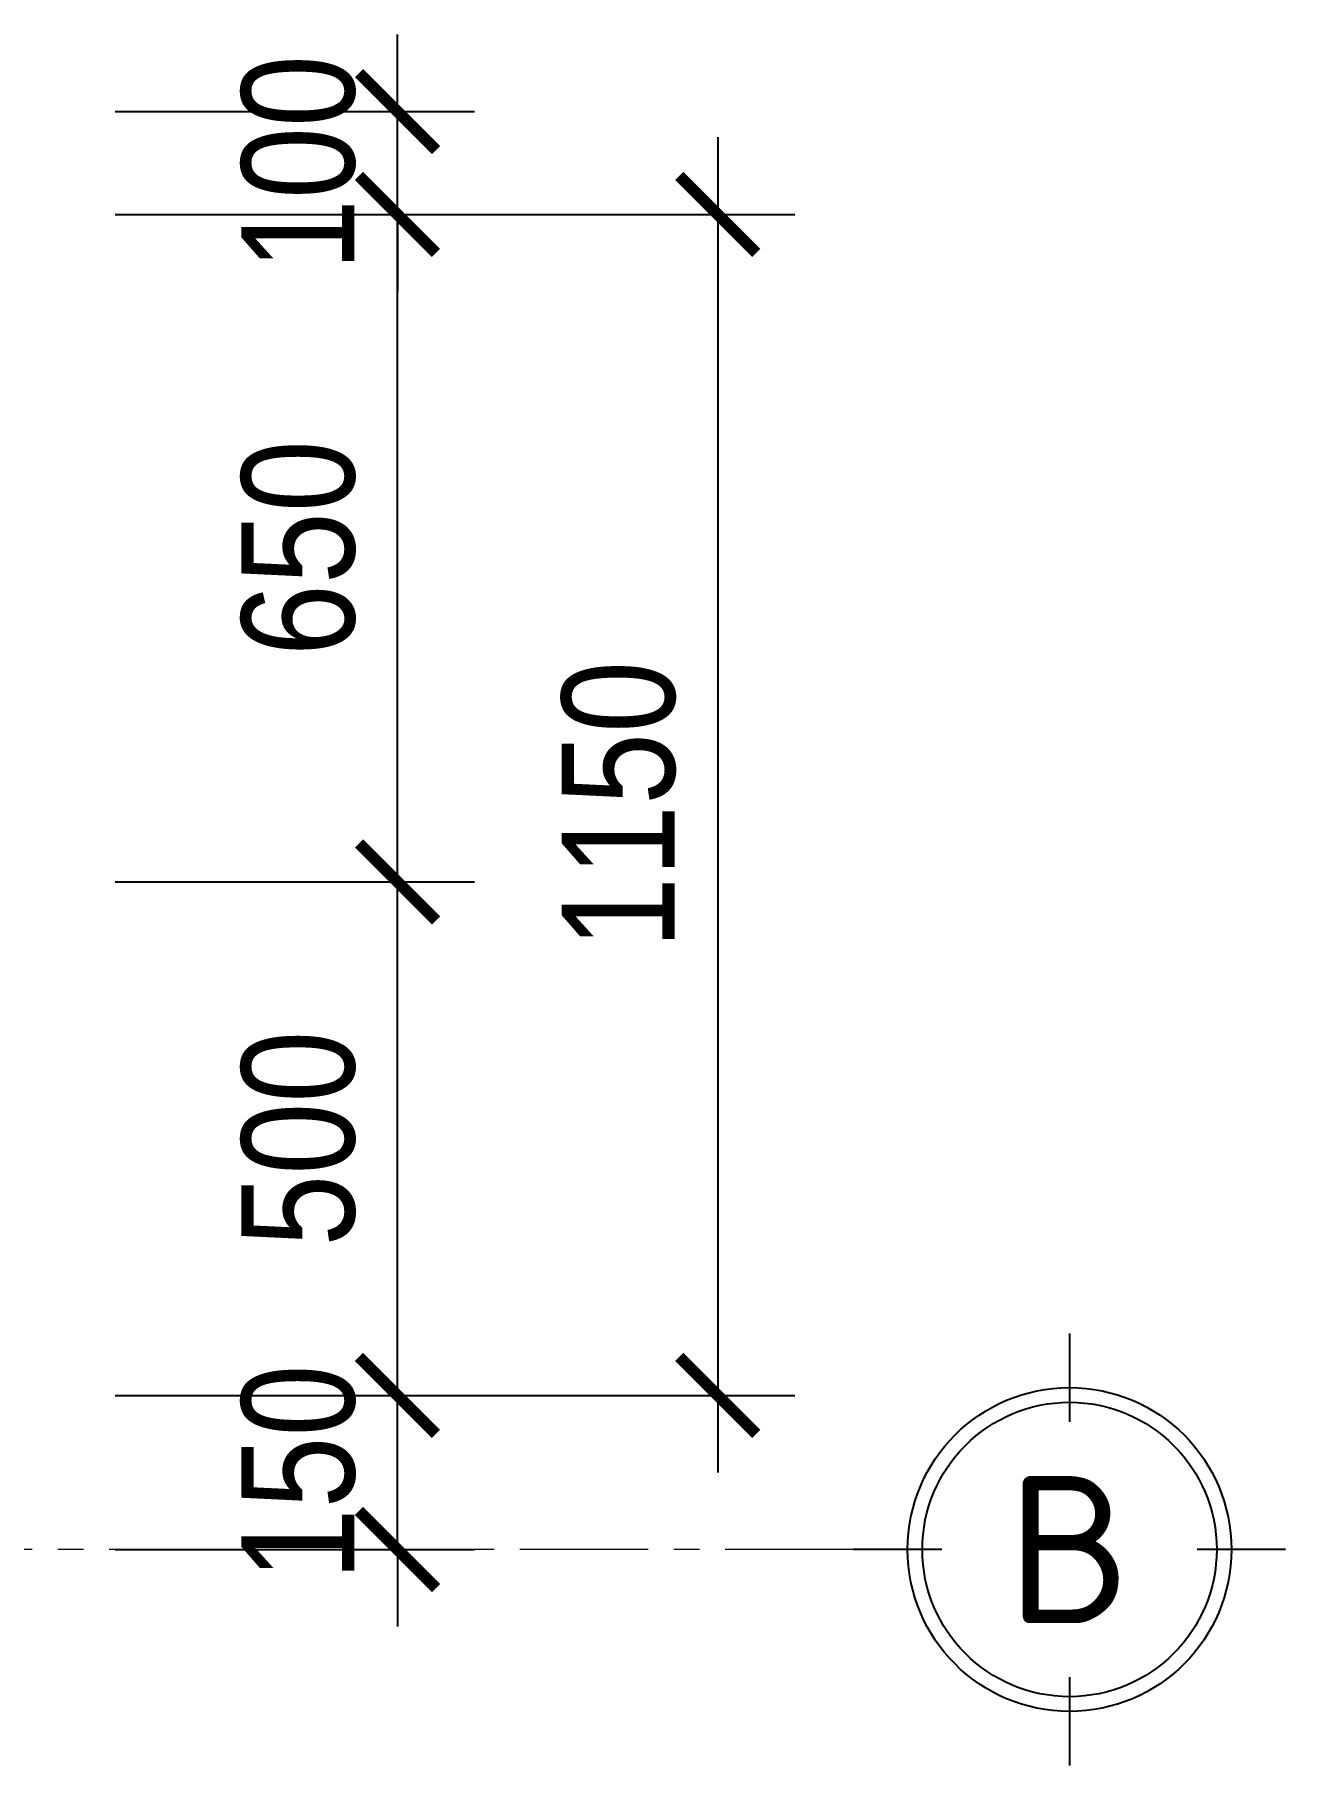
# Model space of a CAD drawing. Header units: inches. Extents: x 236662 to 497023, y -248575 to 81795.
# Drawn here: x 291289 to 292507, y -227129 to -225444 of the extents above; entities that cross this region are included whole.
import ezdxf
from ezdxf.enums import TextEntityAlignment as Align

# ---------------------------------------------------------------- set-up
doc = ezdxf.new("R2010")
doc.units = ezdxf.units.IN
doc.header["$LTSCALE"] = 10
doc.header["$MEASUREMENT"] = 0
doc.linetypes.add('CENTER', pattern=[2, 1.25, -0.25, 0.25, -0.25])
for name, color, linetype in [('01. HP_TEXT', 9, 'Continuous'), ('07. HP_KY HIEU', 43, 'Continuous'), ('08. HP_DIM', 118, 'Continuous'), ('TEXT', 2, 'Continuous')]:
    doc.layers.add(name, color=color, linetype=linetype)
doc.layers.add('05. HP_TRUC', color=251, linetype='CENTER', lineweight=5)
doc.styles.add('ISOCP50', font='ISOCPEUR.TTF')
doc.styles.add('text2', font='VHELVCN.TTF')
doc.dimstyles.new('AL-100 (1-50)', dxfattribs={"dimscale": 0.5, "dimtxt": 220, "dimasz": 150, "dimexe": 150, "dimexo": 150, "dimgap": 80, "dimtad": 1, "dimdec": 0, "dimzin": 9, "dimtxsty": 'text2', "dimblk": 'ARCHTICK', "dimcen": 1, "dimdle": 150, "dimclrd": 256, "dimclre": 256, "dimclrt": 7, "dimadec": 0, "dimazin": 0, "dimtfac": 1, "dimtdec": 0, "dimtix": 1, "dimtmove": 2, "dimatfit": 3, "dimldrblk": 'ARCHTICK', "dimfxl": 1, "dimtolj": 1, "dimtzin": 0, "dimlwd": -1, "dimlwe": -1, "dimarcsym": 0})

# ---------------------------------------------------------------- blocks, each defined once
blk = doc.blocks.new('grid test1')
at = {"ltscale": 20}
for p, q in [((-7.276000000000001e-12, 440.0000000133294), (-7.276000000000001e-12, 260)), ((-260.0000000000073, 0), (-440.0000000133294, 0)), ((440.0000000133222, 0), (259.9999999999927, 0)), ((-7.276000000000001e-12, -260), (-7.276000000000001e-12, -440.0000000133222))]:
    blk.add_line(p, q, dxfattribs=at)
at = {"color": 251, "ltscale": 20, "true_color": 0x636466}
for radius in [330, 300]:
    blk.add_circle((-7.276000000000001e-12, 0), radius, dxfattribs=at)
at = {"layer": '01. HP_TEXT', "color": 2, "ltscale": 20, "true_color": 0xf1eb1f, "style": 'ISOCP50'}
blk.add_attdef('GRID', text='', height=300, dxfattribs=at).set_placement((-36.88435230051255, 0.3108712693501729), align=Align.MIDDLE_CENTER)
blk = doc.blocks.new('_ArchTick')
at = {"color": 0, "linetype": 'ByBlock', "const_width": 0.15}
blk.add_lwpolyline([(-0.5, -0.5), (0.5, 0.5)], dxfattribs=at)
blk = doc.blocks.new('*D868')
at = {"layer": '08. HP_DIM', "transparency": 16777216}
for p, q in [((291642.6906416198, -226768.6455700973), (291642.6906416198, -226693.6455700973)), ((291367.6906416198, -226768.6455700973), (291717.6906416198, -226768.6455700973)), ((291642.6906416198, -226918.6455700973), (291642.6906416198, -226768.6455700973)), ((291367.6906416198, -226918.6455700973), (291717.6906416198, -226918.6455700973)), ((291642.6906416198, -226918.6455700973), (291642.6906416198, -226993.6455700973))]:
    blk.add_line(p, q, dxfattribs=at)
at = {"layer": 'Defpoints', "color": 0, "transparency": 16777216}
for p in [(291292.6906416198, -226768.6455700973), (291642.6906416198, -226768.6455700973), (291292.6906416198, -226918.6455700973)]:
    blk.add_point(p, dxfattribs=at)
at = {"layer": '08. HP_DIM', "transparency": 16777216, "xscale": 75, "yscale": 75, "zscale": 75}
for p, rotation in [((291642.6906416198, -226768.6455700973), 270), ((291642.6906416198, -226918.6455700973), 90)]:
    blk.add_blockref('_ArchTick', p, dxfattribs=dict(at, rotation=rotation))
at = {"layer": '08. HP_DIM', "color": 7, "transparency": 16777216, "insert": (291546.5173082864, -226843.6455700973), "char_height": 110, "attachment_point": 5, "rotation": 90, "style": 'text2'}
blk.add_mtext('\\A1;150', dxfattribs=at)
blk = doc.blocks.new('*D869')
at = {"layer": '08. HP_DIM', "transparency": 16777216}
for p, q in [((291642.69064162, -226843.6455700973), (291642.69064162, -226193.6455700973)), ((291367.6906416198, -226268.6455700973), (291717.69064162, -226268.6455700973)), ((291367.6906416198, -226768.6455700973), (291717.69064162, -226768.6455700973))]:
    blk.add_line(p, q, dxfattribs=at)
at = {"layer": 'Defpoints', "color": 0, "transparency": 16777216}
for p in [(291292.6906416198, -226268.6455700973), (291642.69064162, -226268.6455700973), (291292.6906416198, -226768.6455700973)]:
    blk.add_point(p, dxfattribs=at)
at = {"layer": '08. HP_DIM', "transparency": 16777216, "xscale": 75, "yscale": 75, "zscale": 75}
for p, rotation in [((291642.69064162, -226268.6455700973), 90), ((291642.69064162, -226768.6455700973), 270)]:
    blk.add_blockref('_ArchTick', p, dxfattribs=dict(at, rotation=rotation))
at = {"layer": '08. HP_DIM', "color": 7, "transparency": 16777216, "insert": (291546.5173082866, -226518.6455700973), "char_height": 110, "attachment_point": 5, "rotation": 90, "style": 'text2'}
blk.add_mtext('\\A1;500', dxfattribs=at)
blk = doc.blocks.new('*D870')
at = {"layer": '08. HP_DIM', "transparency": 16777216}
for p, q in [((291642.6906416203, -226343.6455700973), (291642.6906416203, -225543.6455700988)), ((291367.6906416198, -225618.6455700988), (291717.6906416203, -225618.6455700988)), ((291367.6906416198, -226268.6455700973), (291717.6906416203, -226268.6455700973))]:
    blk.add_line(p, q, dxfattribs=at)
at = {"layer": 'Defpoints', "color": 0, "transparency": 16777216}
for p in [(291292.6906416198, -225618.6455700988), (291642.6906416203, -225618.6455700988), (291292.6906416198, -226268.6455700973)]:
    blk.add_point(p, dxfattribs=at)
at = {"layer": '08. HP_DIM', "transparency": 16777216, "xscale": 75, "yscale": 75, "zscale": 75}
for p, rotation in [((291642.6906416203, -225618.6455700988), 90), ((291642.6906416203, -226268.6455700973), 270)]:
    blk.add_blockref('_ArchTick', p, dxfattribs=dict(at, rotation=rotation))
at = {"layer": '08. HP_DIM', "color": 7, "transparency": 16777216, "insert": (291546.5173082868, -225943.6455700981), "char_height": 110, "attachment_point": 5, "rotation": 90, "style": 'text2'}
blk.add_mtext('\\A1;650', dxfattribs=at)
blk = doc.blocks.new('*D871')
at = {"layer": '08. HP_DIM', "transparency": 16777216}
for p, q in [((291642.6906416205, -225518.6455701016), (291642.6906416205, -225443.6455701016)), ((291367.6906416198, -225518.6455701016), (291717.6906416205, -225518.6455701016)), ((291642.6906416205, -225618.6455700988), (291642.6906416205, -225518.6455701016)), ((291367.6906416198, -225618.6455700988), (291717.6906416205, -225618.6455700988)), ((291642.6906416205, -225618.6455700988), (291642.6906416205, -225693.6455700988))]:
    blk.add_line(p, q, dxfattribs=at)
at = {"layer": 'Defpoints', "color": 0, "transparency": 16777216}
for p in [(291292.6906416198, -225518.6455701016), (291642.6906416205, -225518.6455701016), (291292.6906416198, -225618.6455700988)]:
    blk.add_point(p, dxfattribs=at)
at = {"layer": '08. HP_DIM', "transparency": 16777216, "xscale": 75, "yscale": 75, "zscale": 75}
for p, rotation in [((291642.6906416205, -225518.6455701016), 270), ((291642.6906416205, -225618.6455700988), 90)]:
    blk.add_blockref('_ArchTick', p, dxfattribs=dict(at, rotation=rotation))
at = {"layer": '08. HP_DIM', "color": 7, "transparency": 16777216, "insert": (291546.517308287, -225568.6455701003), "char_height": 110, "attachment_point": 5, "rotation": 90, "style": 'text2'}
blk.add_mtext('\\A1;100', dxfattribs=at)
blk = doc.blocks.new('*D872')
at = {"layer": '08. HP_DIM', "transparency": 16777216}
for p, q in [((291954.5892752894, -225543.6455700988), (291954.5892752894, -226843.6455700974)), ((291367.6906416198, -225618.6455700988), (292029.5892752894, -225618.6455700988)), ((291367.6906416198, -226768.6455700974), (292029.5892752894, -226768.6455700974))]:
    blk.add_line(p, q, dxfattribs=at)
at = {"layer": 'Defpoints', "color": 0, "transparency": 16777216}
for p in [(291292.6906416198, -225618.6455700988), (291292.6906416198, -226768.6455700974), (291954.5892752894, -226768.6455700974)]:
    blk.add_point(p, dxfattribs=at)
at = {"layer": '08. HP_DIM', "transparency": 16777216, "xscale": 75, "yscale": 75, "zscale": 75}
for p, rotation in [((291954.5892752894, -225618.6455700988), 90), ((291954.5892752894, -226768.6455700974), 270)]:
    blk.add_blockref('_ArchTick', p, dxfattribs=dict(at, rotation=rotation))
at = {"layer": '08. HP_DIM', "color": 7, "transparency": 16777216, "insert": (291858.4159419559, -226193.6455700981), "char_height": 110, "attachment_point": 5, "rotation": 90, "style": 'text2'}
blk.add_mtext('\\A1;1150', dxfattribs=at)

msp = doc.modelspace()

# ---------------------------------------------------------------- linework, layer by layer
at = {"layer": '05. HP_TRUC', "ltscale": 10}
msp.add_line((292086.8974756332, -226918.6455700972), (289026.694052773, -226918.6455700972), dxfattribs=at)

# ---------------------------------------------------------------- block references
at = {"layer": '07. HP_KY HIEU', "ltscale": 20}
ref = msp.add_blockref('grid test1', (292297.1074756739, -226918.6455700972), dxfattribs=dict(at, xscale=0.477750000078231, yscale=0.477750000078231, zscale=0.477750000078231))
ref.add_attrib('GRID', 'B', dxfattribs={"layer": 'TEXT', "ltscale": 20, "height": 143.325, "style": 'ISOCP50'}).set_placement((292297.1074756739, -226918.6455700972), align=Align.MIDDLE_CENTER)

# ---------------------------------------------------------------- dimensions: what is measured, and where the dimension line sits
at = {"layer": '08. HP_DIM'}
for base, p1, p2, picture, middle in [((291642.6906416205, -225518.6455701016), (291292.6906416197, -225618.6455700987), (291292.6906416197, -225518.6455701015), '*D871', (291546.517308287, -225568.6455701003)), ((291642.6906416203, -225618.6455700988), (291292.6906416197, -226268.6455700972), (291292.6906416197, -225618.6455700987), '*D870', (291546.5173082868, -225943.6455700981)), ((291954.5892752894, -226768.6455700974), (291292.6906416197, -225618.6455700987), (291292.6906416197, -226768.6455700973), '*D872', (291858.4159419559, -226193.6455700981)), ((291642.69064162, -226268.6455700973), (291292.6906416197, -226768.6455700972), (291292.6906416197, -226268.6455700972), '*D869', (291546.5173082866, -226518.6455700973)), ((291642.6906416198, -226768.6455700973), (291292.6906416197, -226918.6455700971), (291292.6906416197, -226768.6455700972), '*D868', (291546.5173082864, -226843.6455700973))]:
    dim = msp.add_linear_dim(base=base, p1=p1, p2=p2, angle=90, dimstyle='AL-100 (1-50)', dxfattribs=at)
    dim.commit()
    dim.dimension.update_dxf_attribs({"geometry": picture, "text_midpoint": middle})

doc.saveas('drawing.dxf')
